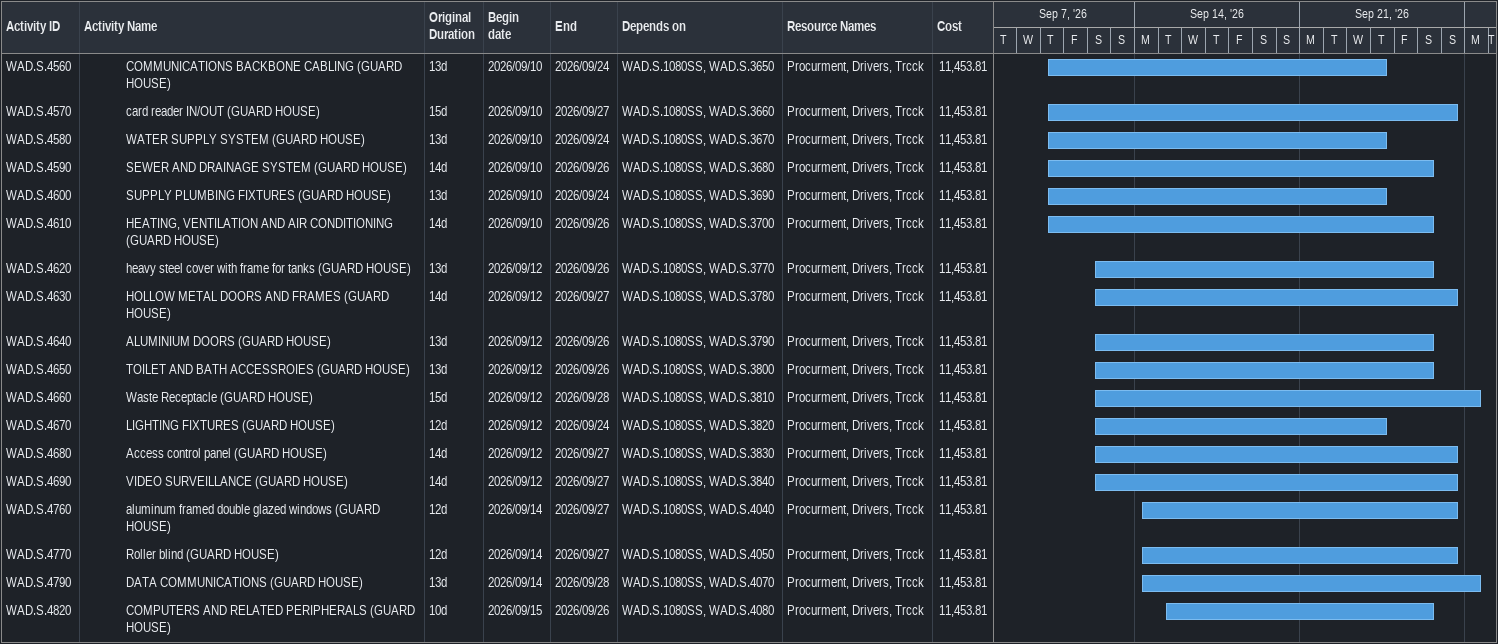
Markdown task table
| ID | Level | Task | Original duration | Start | Finish | Predecessors | Resources | Cost |
|---|---|---|---|---|---|---|---|---|
| WAD.S.4560 | 4 | COMMUNICATIONS BACKBONE CABLING (GUARD HOUSE) | 13d | 2026-09-10 | 2026-09-24 | WAD.S.1080SS, WAD.S.3650 | Procurment, Drivers, Trcck | 11453.81 |
| WAD.S.4570 | 4 | card reader IN/OUT (GUARD HOUSE) | 15d | 2026-09-10 | 2026-09-27 | WAD.S.1080SS, WAD.S.3660 | Procurment, Drivers, Trcck | 11453.81 |
| WAD.S.4580 | 4 | WATER SUPPLY SYSTEM (GUARD HOUSE) | 13d | 2026-09-10 | 2026-09-24 | WAD.S.1080SS, WAD.S.3670 | Procurment, Drivers, Trcck | 11453.81 |
| WAD.S.4590 | 4 | SEWER AND DRAINAGE SYSTEM (GUARD HOUSE) | 14d | 2026-09-10 | 2026-09-26 | WAD.S.1080SS, WAD.S.3680 | Procurment, Drivers, Trcck | 11453.81 |
| WAD.S.4600 | 4 | SUPPLY PLUMBING FIXTURES (GUARD HOUSE) | 13d | 2026-09-10 | 2026-09-24 | WAD.S.1080SS, WAD.S.3690 | Procurment, Drivers, Trcck | 11453.81 |
| WAD.S.4610 | 4 | HEATING, VENTILATION AND AIR CONDITIONING (GUARD HOUSE) | 14d | 2026-09-10 | 2026-09-26 | WAD.S.1080SS, WAD.S.3700 | Procurment, Drivers, Trcck | 11453.81 |
| WAD.S.4620 | 4 | heavy steel cover with frame for tanks (GUARD HOUSE) | 13d | 2026-09-12 | 2026-09-26 | WAD.S.1080SS, WAD.S.3770 | Procurment, Drivers, Trcck | 11453.81 |
| WAD.S.4630 | 4 | HOLLOW METAL DOORS AND FRAMES (GUARD HOUSE) | 14d | 2026-09-12 | 2026-09-27 | WAD.S.1080SS, WAD.S.3780 | Procurment, Drivers, Trcck | 11453.81 |
| WAD.S.4640 | 4 | ALUMINIUM DOORS (GUARD HOUSE) | 13d | 2026-09-12 | 2026-09-26 | WAD.S.1080SS, WAD.S.3790 | Procurment, Drivers, Trcck | 11453.81 |
| WAD.S.4650 | 4 | TOILET AND BATH ACCESSROIES (GUARD HOUSE) | 13d | 2026-09-12 | 2026-09-26 | WAD.S.1080SS, WAD.S.3800 | Procurment, Drivers, Trcck | 11453.81 |
| WAD.S.4660 | 4 | Waste Receptacle (GUARD HOUSE) | 15d | 2026-09-12 | 2026-09-28 | WAD.S.1080SS, WAD.S.3810 | Procurment, Drivers, Trcck | 11453.81 |
| WAD.S.4670 | 4 | LIGHTING FIXTURES (GUARD HOUSE) | 12d | 2026-09-12 | 2026-09-24 | WAD.S.1080SS, WAD.S.3820 | Procurment, Drivers, Trcck | 11453.81 |
| WAD.S.4680 | 4 | Access control panel (GUARD HOUSE) | 14d | 2026-09-12 | 2026-09-27 | WAD.S.1080SS, WAD.S.3830 | Procurment, Drivers, Trcck | 11453.81 |
| WAD.S.4690 | 4 | VIDEO SURVEILLANCE (GUARD HOUSE) | 14d | 2026-09-12 | 2026-09-27 | WAD.S.1080SS, WAD.S.3840 | Procurment, Drivers, Trcck | 11453.81 |
| WAD.S.4760 | 4 | aluminum framed double glazed windows (GUARD HOUSE) | 12d | 2026-09-14 | 2026-09-27 | WAD.S.1080SS, WAD.S.4040 | Procurment, Drivers, Trcck | 11453.81 |
| WAD.S.4770 | 4 | Roller blind (GUARD HOUSE) | 12d | 2026-09-14 | 2026-09-27 | WAD.S.1080SS, WAD.S.4050 | Procurment, Drivers, Trcck | 11453.81 |
| WAD.S.4790 | 4 | DATA COMMUNICATIONS (GUARD HOUSE) | 13d | 2026-09-14 | 2026-09-28 | WAD.S.1080SS, WAD.S.4070 | Procurment, Drivers, Trcck | 11453.81 |
| WAD.S.4820 | 4 | COMPUTERS AND RELATED PERIPHERALS (GUARD HOUSE) | 10d | 2026-09-15 | 2026-09-26 | WAD.S.1080SS, WAD.S.4080 | Procurment, Drivers, Trcck | 11453.81 |
